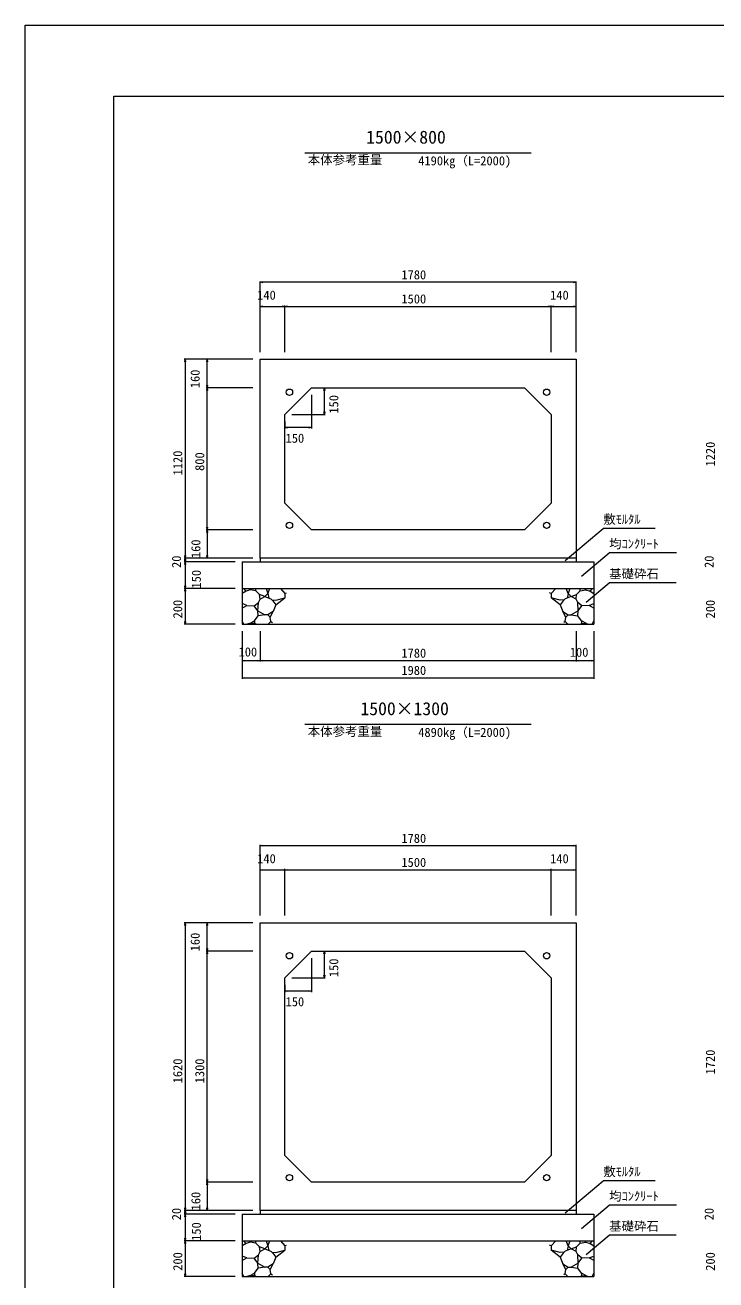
# Model space of a CAD drawing. Units: millimetres on the paper. Extents: x 0 to 841, y 0 to 594.
# Drawn here: x 0 to 194.6, y 240.9 to 594 of the extents above; entities that cross this region are included whole.
import ezdxf
from ezdxf.enums import TextEntityAlignment as Align

# ---------------------------------------------------------------- set-up
doc = ezdxf.new("R2010")
doc.units = ezdxf.units.MM
for name, color, linetype, lineweight in [('0_2', 7, 'Continuous', 9), ('D-STR-DIM（寸法）', 7, 'Continuous', 18), ('D-STR-HTXT（旗揚げ）', 4, 'Continuous', 18), ('D-STR-STRn（構造物）', 5, 'Continuous', 18), ('D-STR（構造物外形線）', 1, 'Continuous', 18), ('D-TTL(外枠）', 2, 'Continuous', 18), ('DEFPOINTS_3', 8, 'Continuous', 18)]:
    doc.layers.add(name, color=color, linetype=linetype, lineweight=lineweight)
doc.layers.add('D-STR-TXT（文字）', color=7, linetype='Continuous')
doc.styles.add('ＭＳ ゴシック', font='')
doc.styles.get('ＭＳ ゴシック').set_extended_font_data('MS Gothic')

msp = doc.modelspace()

# ---------------------------------------------------------------- linework, layer by layer
at = {"layer": '0_2'}
for p, q in [((66.173, 521.634), (66.923, 521.759)), ((66.923, 521.509), (66.173, 521.634)), ((154.423, 521.759), (155.173, 521.634)), ((155.173, 521.634), (154.423, 521.509)), ((66.173, 514.853), (66.923, 514.978)), ((66.923, 514.728), (66.173, 514.853)), ((72.423, 514.978), (73.173, 514.853)), ((73.173, 514.853), (72.423, 514.728)), ((73.173, 514.853), (73.923, 514.978)), ((73.923, 514.728), (73.173, 514.853)), ((147.423, 514.978), (148.173, 514.853)), ((148.173, 514.853), (147.423, 514.728)), ((148.173, 514.853), (148.923, 514.978)), ((148.923, 514.728), (148.173, 514.853)), ((154.423, 514.978), (155.173, 514.853)), ((155.173, 514.853), (154.423, 514.728)), ((44.962, 499.213), (45.087, 499.963)), ((45.087, 499.963), (45.212, 499.213)), ((51.158, 499.213), (51.283, 499.963)), ((51.283, 499.963), (51.408, 499.213)), ((51.283, 491.963), (51.158, 492.713)), ((51.158, 491.213), (51.283, 491.963)), ((51.408, 492.713), (51.283, 491.963)), ((51.283, 491.963), (51.408, 491.213)), ((84.174, 491.213), (84.299, 491.963)), ((84.299, 491.963), (84.424, 491.213)), ((84.299, 484.463), (84.174, 485.213)), ((84.424, 485.213), (84.299, 484.463)), ((73.173, 480.716), (73.923, 480.841)), ((73.923, 480.591), (73.173, 480.716)), ((79.923, 480.841), (80.673, 480.716)), ((80.673, 480.716), (79.923, 480.591)), ((51.283, 451.963), (51.158, 452.713)), ((51.408, 452.713), (51.283, 451.963)), ((51.158, 451.213), (51.283, 451.963)), ((51.283, 451.963), (51.408, 451.213)), ((45.087, 443.963), (44.962, 444.713)), ((44.962, 443.213), (45.087, 443.963)), ((45.087, 442.963), (44.962, 443.713)), ((44.962, 442.213), (45.087, 442.963)), ((45.212, 444.713), (45.087, 443.963)), ((45.087, 443.963), (45.212, 443.213)), ((45.212, 443.713), (45.087, 442.963)), ((45.087, 442.963), (45.212, 442.213)), ((51.283, 443.963), (51.158, 444.713)), ((51.408, 444.713), (51.283, 443.963)), ((45.087, 435.463), (44.962, 436.213)), ((44.962, 434.713), (45.087, 435.463)), ((45.212, 436.213), (45.087, 435.463)), ((45.087, 435.463), (45.212, 434.713)), ((45.087, 425.463), (44.962, 426.213)), ((45.212, 426.213), (45.087, 425.463)), ((61.173, 415.176), (61.923, 415.301)), ((61.923, 415.051), (61.173, 415.176)), ((65.423, 415.301), (66.173, 415.176)), ((66.173, 415.176), (65.423, 415.051)), ((66.173, 415.176), (66.923, 415.301)), ((66.923, 415.051), (66.173, 415.176)), ((154.423, 415.301), (155.173, 415.176)), ((155.173, 415.176), (154.423, 415.051)), ((155.173, 415.176), (155.923, 415.301)), ((155.923, 415.051), (155.173, 415.176)), ((159.423, 415.301), (160.173, 415.176)), ((160.173, 415.176), (159.423, 415.051)), ((61.173, 410.323), (61.923, 410.448)), ((61.923, 410.198), (61.173, 410.323)), ((159.423, 410.448), (160.173, 410.323)), ((160.173, 410.323), (159.423, 410.198)), ((66.173, 363.063), (66.923, 363.188)), ((66.923, 362.938), (66.173, 363.063)), ((154.423, 363.188), (155.173, 363.063)), ((155.173, 363.063), (154.423, 362.938)), ((66.173, 356.282), (66.923, 356.407)), ((66.923, 356.157), (66.173, 356.282)), ((72.423, 356.407), (73.173, 356.282)), ((73.173, 356.282), (72.423, 356.157)), ((73.173, 356.282), (73.923, 356.407)), ((73.923, 356.157), (73.173, 356.282)), ((147.423, 356.407), (148.173, 356.282)), ((148.173, 356.282), (147.423, 356.157)), ((148.173, 356.282), (148.923, 356.407)), ((148.923, 356.157), (148.173, 356.282)), ((154.423, 356.407), (155.173, 356.282)), ((155.173, 356.282), (154.423, 356.157)), ((44.962, 340.642), (45.087, 341.392)), ((45.087, 341.392), (45.212, 340.642)), ((51.158, 340.642), (51.283, 341.392)), ((51.283, 341.392), (51.408, 340.642)), ((51.283, 333.392), (51.158, 334.142)), ((51.158, 332.642), (51.283, 333.392)), ((51.408, 334.142), (51.283, 333.392)), ((51.283, 333.392), (51.408, 332.642)), ((84.174, 332.642), (84.299, 333.392)), ((84.299, 333.392), (84.424, 332.642)), ((84.299, 325.892), (84.174, 326.642)), ((84.424, 326.642), (84.299, 325.892)), ((73.173, 322.145), (73.923, 322.27)), ((73.923, 322.02), (73.173, 322.145)), ((79.923, 322.27), (80.673, 322.145)), ((80.673, 322.145), (79.923, 322.02)), ((51.283, 268.392), (51.158, 269.142)), ((51.158, 267.642), (51.283, 268.392)), ((51.408, 269.142), (51.283, 268.392)), ((51.283, 268.392), (51.408, 267.642)), ((45.087, 260.392), (44.962, 261.142)), ((44.962, 259.642), (45.087, 260.392)), ((45.087, 259.392), (44.962, 260.142)), ((44.962, 258.642), (45.087, 259.392)), ((45.212, 261.142), (45.087, 260.392)), ((45.087, 260.392), (45.212, 259.642)), ((45.212, 260.142), (45.087, 259.392)), ((45.087, 259.392), (45.212, 258.642)), ((51.283, 260.392), (51.158, 261.142)), ((51.408, 261.142), (51.283, 260.392)), ((45.087, 251.892), (44.962, 252.642)), ((44.962, 251.142), (45.087, 251.892)), ((45.212, 252.642), (45.087, 251.892)), ((45.087, 251.892), (45.212, 251.142)), ((45.087, 241.892), (44.962, 242.642)), ((45.212, 242.642), (45.087, 241.892))]:
    msp.add_line(p, q, dxfattribs=at)
at = {"layer": '0_2', "color": 9, "lineweight": 18}
for p, q in [((66.173, 521.634), (66.273, 521.634)), ((155.173, 521.634), (155.073, 521.634)), ((66.173, 514.853), (66.273, 514.853)), ((73.173, 514.853), (73.073, 514.853)), ((73.173, 514.853), (73.273, 514.853)), ((148.173, 514.853), (148.073, 514.853)), ((148.173, 514.853), (148.273, 514.853)), ((155.173, 514.853), (155.073, 514.853)), ((45.087, 499.963), (45.087, 499.863)), ((51.283, 499.963), (51.283, 499.863)), ((51.283, 491.963), (51.283, 492.063)), ((51.283, 491.963), (51.283, 491.863)), ((84.299, 491.963), (84.299, 491.863)), ((84.299, 484.463), (84.299, 484.563)), ((73.173, 480.716), (73.273, 480.716)), ((80.673, 480.716), (80.573, 480.716)), ((51.283, 451.963), (51.283, 452.063)), ((51.283, 451.963), (51.283, 451.863)), ((45.087, 443.963), (45.087, 444.063)), ((45.087, 443.963), (45.087, 443.863)), ((45.087, 442.963), (45.087, 443.063)), ((45.087, 442.963), (45.087, 442.863)), ((51.283, 443.963), (51.283, 444.063)), ((45.087, 435.463), (45.087, 435.563)), ((45.087, 435.463), (45.087, 435.363)), ((45.087, 425.463), (45.087, 425.563)), ((61.173, 415.176), (61.273, 415.176)), ((66.173, 415.176), (66.073, 415.176)), ((66.173, 415.176), (66.273, 415.176)), ((155.173, 415.176), (155.073, 415.176)), ((155.173, 415.176), (155.273, 415.176)), ((160.173, 415.176), (160.073, 415.176)), ((61.173, 410.323), (61.273, 410.323)), ((160.173, 410.323), (160.073, 410.323)), ((66.173, 363.063), (66.273, 363.063)), ((155.173, 363.063), (155.073, 363.063)), ((66.173, 356.282), (66.273, 356.282)), ((73.173, 356.282), (73.073, 356.282)), ((73.173, 356.282), (73.273, 356.282)), ((148.173, 356.282), (148.073, 356.282)), ((148.173, 356.282), (148.273, 356.282)), ((155.173, 356.282), (155.073, 356.282)), ((45.087, 341.392), (45.087, 341.292)), ((51.283, 341.392), (51.283, 341.292)), ((51.283, 333.392), (51.283, 333.492)), ((51.283, 333.392), (51.283, 333.292)), ((84.299, 333.392), (84.299, 333.292)), ((84.299, 325.892), (84.299, 325.992)), ((73.173, 322.145), (73.273, 322.145)), ((80.673, 322.145), (80.573, 322.145)), ((51.283, 268.392), (51.283, 268.492)), ((51.283, 268.392), (51.283, 268.292)), ((45.087, 260.392), (45.087, 260.492)), ((45.087, 260.392), (45.087, 260.292)), ((45.087, 259.392), (45.087, 259.492)), ((45.087, 259.392), (45.087, 259.292)), ((51.283, 260.392), (51.283, 260.492)), ((45.087, 251.892), (45.087, 251.992)), ((45.087, 251.892), (45.087, 251.792)), ((45.087, 241.892), (45.087, 241.992))]:
    msp.add_line(p, q, dxfattribs=at)
at = {"layer": 'D-STR-DIM（寸法）'}
for p, q in [((66.173, 501.963), (66.173, 521.884)), ((155.073, 521.634), (66.273, 521.634)), ((155.173, 501.963), (155.173, 521.884)), ((66.273, 514.853), (73.073, 514.853)), ((73.173, 501.963), (73.173, 515.103)), ((73.273, 514.853), (148.073, 514.853)), ((148.173, 501.963), (148.173, 515.103)), ((148.273, 514.853), (155.073, 514.853)), ((64.173, 499.963), (44.837, 499.963)), ((45.087, 499.863), (45.087, 444.063)), ((51.283, 492.063), (51.283, 499.863)), ((64.173, 491.963), (51.033, 491.963)), ((51.283, 452.063), (51.283, 491.863)), ((82.673, 491.963), (84.549, 491.963)), ((84.299, 484.563), (84.299, 491.863)), ((80.673, 489.963), (80.673, 480.466)), ((75.173, 484.463), (84.549, 484.463)), ((73.173, 482.463), (73.173, 480.466)), ((80.573, 480.716), (73.273, 480.716)), ((64.173, 451.963), (51.033, 451.963)), ((51.283, 451.863), (51.283, 444.063)), ((64.173, 443.963), (44.837, 443.963)), ((59.173, 442.963), (44.837, 442.963)), ((45.087, 443.863), (45.087, 443.063)), ((45.087, 442.863), (45.087, 435.563)), ((59.173, 435.463), (44.837, 435.463)), ((45.087, 435.363), (45.087, 425.563)), ((59.173, 425.463), (44.837, 425.463)), ((61.173, 423.463), (61.173, 410.073)), ((66.173, 423.463), (66.173, 414.926)), ((155.173, 423.463), (155.173, 414.926)), ((160.173, 423.463), (160.173, 410.073)), ((61.273, 415.176), (66.073, 415.176)), ((66.273, 415.176), (155.073, 415.176)), ((155.273, 415.176), (160.073, 415.176)), ((61.273, 410.323), (160.073, 410.323)), ((66.173, 343.392), (66.173, 363.313)), ((155.073, 363.063), (66.273, 363.063)), ((155.173, 343.392), (155.173, 363.313)), ((66.273, 356.282), (73.073, 356.282)), ((73.173, 343.392), (73.173, 356.532)), ((73.273, 356.282), (148.073, 356.282)), ((148.173, 343.392), (148.173, 356.532)), ((148.273, 356.282), (155.073, 356.282)), ((64.173, 341.392), (44.837, 341.392)), ((45.087, 341.292), (45.087, 260.492)), ((51.283, 333.492), (51.283, 341.292)), ((64.173, 333.392), (51.033, 333.392)), ((51.283, 268.492), (51.283, 333.292)), ((82.673, 333.392), (84.549, 333.392)), ((84.299, 325.992), (84.299, 333.292)), ((80.673, 331.392), (80.673, 321.895)), ((75.173, 325.892), (84.549, 325.892)), ((73.173, 323.892), (73.173, 321.895)), ((80.573, 322.145), (73.273, 322.145)), ((64.173, 268.392), (51.033, 268.392)), ((51.283, 268.292), (51.283, 260.492)), ((64.173, 260.392), (44.837, 260.392)), ((59.173, 259.392), (44.837, 259.392)), ((45.087, 260.292), (45.087, 259.492)), ((45.087, 259.292), (45.087, 251.992)), ((59.173, 251.892), (44.837, 251.892)), ((45.087, 251.792), (45.087, 241.992)), ((59.173, 241.892), (44.837, 241.892))]:
    msp.add_line(p, q, dxfattribs=at)
at = {"layer": 'D-STR-HTXT（旗揚げ）'}
for p, q in [((78.781, 558.094), (142.565, 558.094)), ((152.106, 443.365), (162.839, 452.382)), ((177.501, 452.382), (162.839, 452.382)), ((156.699, 438.949), (164.498, 445.502)), ((183.423, 445.502), (164.498, 445.502)), ((158.024, 431.61), (164.498, 437.049)), ((183.361, 437.049), (164.498, 437.049)), ((78.781, 397.26), (142.565, 397.26)), ((152.106, 259.793), (162.839, 268.811)), ((177.501, 268.811), (162.839, 268.811)), ((156.699, 255.378), (164.498, 261.931)), ((183.423, 261.931), (164.498, 261.931)), ((158.024, 248.039), (164.498, 253.478)), ((183.361, 253.478), (164.498, 253.478))]:
    msp.add_line(p, q, dxfattribs=at)
at = {"layer": 'D-STR-STRn（構造物）'}
for p, q in [((61.173, 442.963), (160.173, 442.963)), ((61.173, 442.963), (61.173, 425.463)), ((66.173, 443.963), (66.173, 442.963)), ((155.173, 443.963), (155.173, 442.963)), ((160.173, 442.963), (160.173, 425.463)), ((61.173, 435.463), (160.173, 435.463)), ((62.238, 434.672), (61.173, 434.046)), ((62.238, 434.672), (61.574, 435.463)), ((63.408, 435.049), (62.238, 434.672)), ((63.408, 435.049), (63.79, 435.463)), ((65.024, 434.789), (63.408, 435.049)), ((65.024, 434.789), (64.987, 435.463)), ((65.999, 433.727), (65.024, 434.789)), ((67.895, 435.463), (68.349, 434.027)), ((68.349, 434.027), (68.909, 435.463)), ((71.898, 435.463), (73.191, 434.022)), ((149.448, 435.463), (148.156, 434.022)), ((152.997, 434.027), (152.437, 435.463)), ((153.451, 435.463), (152.997, 434.027)), ((155.347, 433.727), (156.322, 434.789)), ((156.322, 434.789), (156.359, 435.463)), ((156.322, 434.789), (157.939, 435.049)), ((157.939, 435.049), (157.556, 435.463)), ((157.939, 435.049), (159.109, 434.672)), ((159.109, 434.672), (159.772, 435.463)), ((159.109, 434.672), (160.173, 434.046)), ((62.469, 430.644), (61.173, 431.19)), ((64.506, 430.61), (65.706, 431.542)), ((65.564, 429.142), (65.706, 431.542)), ((65.706, 431.542), (66.176, 432.487)), ((66.176, 432.487), (65.999, 433.727)), ((67.546, 433.194), (65.999, 433.727)), ((66.176, 432.487), (67.546, 433.194)), ((68.349, 434.027), (67.546, 433.194)), ((67.546, 433.194), (69.199, 432.582)), ((68.349, 434.027), (68.662, 432.781)), ((69.199, 432.582), (69.811, 432.001)), ((69.505, 432.292), (70.628, 432.183)), ((69.811, 432.001), (70.638, 430.899)), ((70.638, 430.899), (69.911, 428.956)), ((70.628, 432.183), (73.191, 432.84)), ((70.638, 430.899), (73.191, 432.84)), ((73.191, 434.022), (73.628, 434.24)), ((73.191, 434.022), (73.191, 432.84)), ((73.191, 432.84), (73.241, 432.828)), ((148.156, 434.022), (147.718, 434.24)), ((148.156, 432.84), (148.105, 432.828)), ((148.156, 434.022), (148.156, 432.84)), ((150.719, 432.183), (148.156, 432.84)), ((150.708, 430.899), (148.156, 432.84)), ((151.535, 432.001), (150.708, 430.899)), ((150.708, 430.899), (151.436, 428.956)), ((151.841, 432.292), (150.719, 432.183)), ((152.147, 432.582), (151.535, 432.001)), ((153.801, 433.194), (152.147, 432.582)), ((152.997, 434.027), (152.684, 432.781)), ((152.997, 434.027), (153.801, 433.194)), ((153.801, 433.194), (155.347, 433.727)), ((155.17, 432.487), (153.801, 433.194)), ((155.17, 432.487), (155.347, 433.727)), ((155.641, 431.542), (155.17, 432.487)), ((155.783, 429.142), (155.641, 431.542)), ((156.84, 430.61), (155.641, 431.542)), ((158.877, 430.644), (160.173, 431.19)), ((61.173, 429.907), (62.469, 430.644)), ((62.469, 430.644), (64.506, 430.61)), ((65.564, 429.142), (64.506, 430.61)), ((64.591, 426.394), (65.691, 427.789)), ((65.691, 427.789), (65.564, 429.142)), ((65.564, 429.142), (67.55, 428.067)), ((67.55, 428.067), (65.691, 427.789)), ((68.389, 428.004), (67.55, 428.067)), ((69.911, 428.956), (68.389, 428.004)), ((68.389, 428.004), (69.022, 427.355)), ((69.022, 427.355), (69.911, 428.956)), ((69.26, 426.216), (69.022, 427.355)), ((152.324, 427.355), (151.436, 428.956)), ((151.436, 428.956), (152.957, 428.004)), ((152.087, 426.216), (152.324, 427.355)), ((152.957, 428.004), (152.324, 427.355)), ((152.957, 428.004), (153.796, 428.067)), ((155.783, 429.142), (153.796, 428.067)), ((153.796, 428.067), (155.656, 427.789)), ((155.656, 427.789), (155.783, 429.142)), ((156.755, 426.394), (155.656, 427.789)), ((155.783, 429.142), (156.84, 430.61)), ((158.877, 430.644), (156.84, 430.61)), ((160.173, 429.907), (158.877, 430.644)), ((61.6, 425.463), (61.173, 426.352)), ((61.173, 425.463), (160.173, 425.463)), ((63.227, 425.646), (62.468, 425.463)), ((63.227, 425.646), (64.591, 426.394)), ((64.483, 425.693), (63.227, 425.646)), ((65.008, 425.463), (64.483, 425.693)), ((64.591, 426.394), (64.617, 425.698)), ((68.506, 425.463), (69.26, 426.216)), ((69.26, 426.216), (69.65, 425.853)), ((152.087, 426.216), (151.697, 425.853)), ((152.84, 425.463), (152.087, 426.216)), ((156.338, 425.463), (156.863, 425.693)), ((156.755, 426.394), (156.73, 425.698)), ((158.12, 425.646), (156.755, 426.394)), ((156.863, 425.693), (158.12, 425.646)), ((158.12, 425.646), (158.878, 425.463)), ((159.747, 425.463), (160.173, 426.352)), ((61.173, 259.392), (160.173, 259.392)), ((61.173, 259.392), (61.173, 241.892)), ((66.173, 260.392), (66.173, 259.392)), ((155.173, 260.392), (155.173, 259.392)), ((160.173, 259.392), (160.173, 241.892)), ((61.173, 251.892), (160.173, 251.892)), ((62.238, 251.101), (61.173, 250.475)), ((62.238, 251.101), (61.574, 251.892)), ((63.408, 251.478), (62.238, 251.101)), ((63.408, 251.478), (63.79, 251.892)), ((65.024, 251.218), (63.408, 251.478)), ((65.024, 251.218), (64.987, 251.892)), ((65.999, 250.155), (65.024, 251.218)), ((67.895, 251.892), (68.349, 250.456)), ((68.349, 250.456), (68.909, 251.892)), ((71.898, 251.892), (73.191, 250.451)), ((149.448, 251.892), (148.156, 250.451)), ((152.997, 250.456), (152.437, 251.892)), ((153.451, 251.892), (152.997, 250.456)), ((155.347, 250.155), (156.322, 251.218)), ((156.322, 251.218), (156.359, 251.892)), ((156.322, 251.218), (157.939, 251.478)), ((157.939, 251.478), (157.556, 251.892)), ((157.939, 251.478), (159.109, 251.101)), ((159.109, 251.101), (159.772, 251.892)), ((159.109, 251.101), (160.173, 250.475)), ((62.469, 247.073), (61.173, 247.618)), ((64.506, 247.039), (65.706, 247.971)), ((65.564, 245.571), (65.706, 247.971)), ((65.706, 247.971), (66.176, 248.916)), ((66.176, 248.916), (65.999, 250.155)), ((67.546, 249.623), (65.999, 250.155)), ((66.176, 248.916), (67.546, 249.623)), ((68.349, 250.456), (67.546, 249.623)), ((67.546, 249.623), (69.199, 249.011)), ((68.349, 250.456), (68.662, 249.21)), ((69.199, 249.011), (69.811, 248.43)), ((69.505, 248.72), (70.628, 248.612)), ((69.811, 248.43), (70.638, 247.328)), ((70.638, 247.328), (69.911, 245.385)), ((70.628, 248.612), (73.191, 249.269)), ((70.638, 247.328), (73.191, 249.269)), ((73.191, 250.451), (73.628, 250.669)), ((73.191, 250.451), (73.191, 249.269)), ((73.191, 249.269), (73.241, 249.257)), ((148.156, 250.451), (147.718, 250.669)), ((148.156, 249.269), (148.105, 249.257)), ((148.156, 250.451), (148.156, 249.269)), ((150.719, 248.612), (148.156, 249.269)), ((150.708, 247.328), (148.156, 249.269)), ((151.535, 248.43), (150.708, 247.328)), ((150.708, 247.328), (151.436, 245.385)), ((151.841, 248.72), (150.719, 248.612)), ((152.147, 249.011), (151.535, 248.43)), ((153.801, 249.623), (152.147, 249.011)), ((152.997, 250.456), (152.684, 249.21)), ((152.997, 250.456), (153.801, 249.623)), ((153.801, 249.623), (155.347, 250.155)), ((155.17, 248.916), (153.801, 249.623)), ((155.17, 248.916), (155.347, 250.155)), ((155.641, 247.971), (155.17, 248.916)), ((155.783, 245.571), (155.641, 247.971)), ((156.84, 247.039), (155.641, 247.971)), ((158.877, 247.073), (160.173, 247.618)), ((61.173, 246.336), (62.469, 247.073)), ((62.469, 247.073), (64.506, 247.039)), ((65.564, 245.571), (64.506, 247.039)), ((64.591, 242.823), (65.691, 244.218)), ((65.691, 244.218), (65.564, 245.571)), ((65.564, 245.571), (67.55, 244.495)), ((67.55, 244.495), (65.691, 244.218)), ((68.389, 244.433), (67.55, 244.495)), ((69.911, 245.385), (68.389, 244.433)), ((68.389, 244.433), (69.022, 243.784)), ((69.022, 243.784), (69.911, 245.385)), ((69.26, 242.645), (69.022, 243.784)), ((152.324, 243.784), (151.436, 245.385)), ((151.436, 245.385), (152.957, 244.433)), ((152.087, 242.645), (152.324, 243.784)), ((152.957, 244.433), (152.324, 243.784)), ((152.957, 244.433), (153.796, 244.495)), ((155.783, 245.571), (153.796, 244.495)), ((153.796, 244.495), (155.656, 244.218)), ((155.656, 244.218), (155.783, 245.571)), ((156.755, 242.823), (155.656, 244.218)), ((155.783, 245.571), (156.84, 247.039)), ((158.877, 247.073), (156.84, 247.039)), ((160.173, 246.336), (158.877, 247.073)), ((61.6, 241.892), (61.173, 242.781)), ((61.173, 241.892), (160.173, 241.892)), ((63.227, 242.075), (62.468, 241.892)), ((63.227, 242.075), (64.591, 242.823)), ((64.483, 242.122), (63.227, 242.075)), ((65.008, 241.892), (64.483, 242.122)), ((64.591, 242.823), (64.617, 242.127)), ((68.506, 241.892), (69.26, 242.645)), ((69.26, 242.645), (69.65, 242.282)), ((152.087, 242.645), (151.697, 242.282)), ((152.84, 241.892), (152.087, 242.645)), ((156.338, 241.892), (156.863, 242.122)), ((156.755, 242.823), (156.73, 242.127)), ((158.12, 242.075), (156.755, 242.823)), ((156.863, 242.122), (158.12, 242.075)), ((158.12, 242.075), (158.878, 241.892)), ((159.747, 241.892), (160.173, 242.781))]:
    msp.add_line(p, q, dxfattribs=at)
at = {"layer": 'D-STR（構造物外形線）'}
for p, q in [((66.173, 443.963), (66.173, 499.963)), ((66.173, 499.963), (155.173, 499.963)), ((155.173, 499.963), (155.173, 443.963)), ((73.173, 484.463), (80.673, 491.963)), ((80.673, 491.963), (140.673, 491.963)), ((140.673, 491.963), (148.173, 484.463)), ((73.173, 459.463), (73.173, 484.463)), ((148.173, 484.463), (148.173, 459.463)), ((80.673, 451.963), (73.173, 459.463)), ((148.173, 459.463), (140.673, 451.963)), ((140.673, 451.963), (80.673, 451.963)), ((155.173, 443.963), (66.173, 443.963)), ((66.173, 260.392), (66.173, 341.392)), ((66.173, 341.392), (155.173, 341.392)), ((155.173, 341.392), (155.173, 260.392)), ((73.173, 325.892), (80.673, 333.392)), ((80.673, 333.392), (140.673, 333.392)), ((140.673, 333.392), (148.173, 325.892)), ((73.173, 275.892), (73.173, 325.892)), ((148.173, 325.892), (148.173, 275.892)), ((80.673, 268.392), (73.173, 275.892)), ((148.173, 275.892), (140.673, 268.392)), ((140.673, 268.392), (80.673, 268.392)), ((155.173, 260.392), (66.173, 260.392))]:
    msp.add_line(p, q, dxfattribs=at)
for centre in [(74.448, 490.688), (146.898, 490.688), (74.448, 453.238), (146.898, 453.238), (74.448, 332.116), (146.898, 332.116), (74.448, 269.667), (146.898, 269.667)]:
    msp.add_circle(centre, 0.9, dxfattribs=at)
at = {"layer": 'D-TTL(外枠）'}
for p, q in [((25, 574), (820, 574)), ((25, 20), (25, 574))]:
    msp.add_line(p, q, dxfattribs=at)
at = {"layer": 'DEFPOINTS_3'}
for p, q in [((0, 0), (0, 594)), ((0, 594), (841, 594))]:
    msp.add_line(p, q, dxfattribs=at)

# ---------------------------------------------------------------- texts
at = {"layer": 'D-STR-DIM（寸法）', "style": 'ＭＳ ゴシック'}
for s, p in [('1780', (105.992, 521.684)), ('140', (65.381, 515.956)), ('140', (147.881, 515.956)), ('1500', (105.992, 514.903)), ('150', (73.379, 475.7)), ('100', (60.129, 415.554)), ('1780', (105.992, 415.226)), ('100', (153.422, 415.47)), ('1980', (105.992, 410.373)), ('1780', (105.992, 363.113)), ('140', (65.381, 357.385)), ('140', (147.881, 357.385)), ('1500', (105.992, 356.332)), ('150', (73.379, 317.129))]:
    msp.add_text(s, height=2.566, dxfattribs=at).set_placement(p, align=Align.BOTTOM_LEFT)
for s, p in [('160', (49.946, 491.826)), ('150', (88.997, 484.668)), ('1120', (45.037, 467.281)), ('800', (51.233, 468.543)), ('1220', (195.037, 469.781)), ('160', (50.143, 444.02)), ('20', (44.692, 441.235)), ('20', (194.692, 441.235)), ('150', (50.273, 435.448)), ('200', (45.037, 427.034)), ('200', (195.037, 427.034)), ('160', (49.946, 333.357)), ('150', (88.997, 326.097)), ('1720', (195.037, 298.71)), ('1620', (45.037, 296.21)), ('1300', (51.233, 296.21)), ('160', (50.143, 260.449)), ('20', (44.692, 257.664)), ('20', (194.692, 257.664)), ('150', (50.273, 251.876)), ('200', (45.037, 243.463)), ('200', (195.037, 243.463))]:
    msp.add_text(s, height=2.566, rotation=90, dxfattribs=at).set_placement(p, align=Align.BOTTOM_LEFT)
at = {"layer": 'D-STR-TXT（文字）', "style": 'ＭＳ ゴシック'}
for s, height, p in [('1500×800', 3.666, (96.054, 559.543)), ('本体参考重量', 2.566, (79.612, 554.028)), ('4190kg（L=2000)', 2.566, (110.732, 553.764)), ('敷ﾓﾙﾀﾙ', 2.566, (162.839, 452.882)), ('均ｺﾝｸﾘｰﾄ', 2.566, (164.498, 446.002)), ('基礎砕石', 2.566, (164.498, 437.549)), ('1500×1300', 3.666, (94.43, 398.709)), ('本体参考重量', 2.566, (79.612, 393.193)), ('4890kg（L=2000)', 2.566, (110.732, 392.929)), ('敷ﾓﾙﾀﾙ', 2.566, (162.839, 269.311)), ('均ｺﾝｸﾘｰﾄ', 2.566, (164.498, 262.431)), ('基礎砕石', 2.566, (164.498, 253.978))]:
    msp.add_text(s, height=height, dxfattribs=at).set_placement(p, align=Align.BOTTOM_LEFT)

doc.saveas('drawing.dxf')
